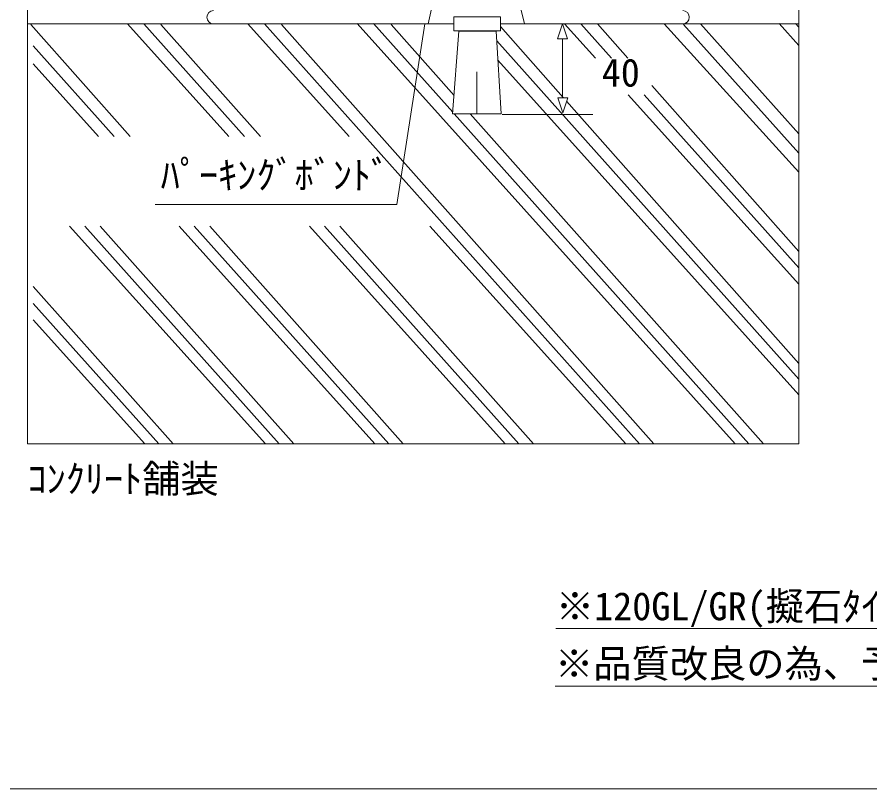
# Model space of a CAD drawing. Units: millimetres, scale not verified. Extents: x -1149 to 1219, y -822 to 858.
# Drawn here: x 264.3 to 710.2, y -821.6 to -417.9 of the extents above; entities that cross this region are included whole.
import ezdxf
from ezdxf.enums import TextEntityAlignment as Align

# ---------------------------------------------------------------- set-up
doc = ezdxf.new("R2010")
doc.units = ezdxf.units.MM
doc.header["$LTSCALE"] = 8
doc.layers.add('0-0', color=7, linetype='Continuous', lineweight=18)
doc.styles.add('ＭＳ ゴシック', font='')
doc.styles.get('ＭＳ ゴシック').set_extended_font_data('MS Gothic')

msp = doc.modelspace()

# ---------------------------------------------------------------- linework, layer by layer
at = {"layer": '0-0'}
for p, q in [((479.179, -421.515), (484.572, -396.54)), ((523.529, -396.525), (529.503, -421.515)), ((363.495, -418.055), (363.495, -418.047)), ((615.746, -418.047), (615.746, -418.055)), ((479.179, -421.515), (269.737, -421.515)), ((271.44, -421.919), (323.42, -480.457)), ((321.982, -421.515), (374.967, -480.457)), ((330.531, -421.515), (383.151, -480.457)), ((339.507, -421.919), (391.487, -480.457)), ((366.955, -421.515), (492.682, -421.515)), ((385, -421.515), (437.988, -480.457)), ((393.556, -421.515), (589.673, -641.198)), ((402.528, -421.919), (597.236, -641.198)), ((442.035, -421.273), (639.737, -641.198)), ((450.588, -421.273), (492.066, -467.734)), ((459.781, -421.919), (492.72, -459.014)), ((462.826, -516.021), (477.552, -421.515)), ((612.286, -421.515), (516.964, -421.515)), ((516.964, -421.515), (673.009, -421.515)), ((516.964, -422.905), (549.761, -459.938)), ((550.512, -421.515), (566.7, -439.502)), ((559.061, -421.515), (575.121, -439.502)), ((567.68, -421.515), (583.591, -439.502)), ((602.684, -421.515), (673.009, -499.086)), ((612.633, -421.75), (673.009, -489.064)), ((621.528, -421.515), (673.009, -479.075)), ((662.701, -421.273), (673.009, -432.8)), ((671.251, -421.273), (673.009, -423.254)), ((501.854, -425.177), (502.039, -425.383)), ((510.384, -425.177), (510.567, -425.383)), ((515.04, -430.394), (673.009, -607.344)), ((549.524, -429.37), (549.524, -460.148)), ((272.647, -432.922), (315.084, -480.457)), ((515.64, -440.512), (673.009, -615.567)), ((272.647, -442.356), (306.899, -480.457)), ((504.645, -446.549), (504.645, -468.266)), ((596.227, -453.788), (673.009, -540.587)), ((583.86, -458.569), (673.009, -557.628)), ((592.145, -458.569), (673.009, -549.137)), ((551.566, -461.976), (673.009, -599.101)), ((492.855, -468.618), (646.925, -641.198)), ((501.248, -468.618), (654.496, -641.198)), ((565.376, -468.904), (517.833, -468.904)), ((462.826, -516.021), (336.508, -516.021)), ((291.768, -527.324), (394.147, -641.198)), ((299.664, -527.324), (401.332, -641.198)), ((307.783, -527.324), (408.898, -641.198)), ((349.031, -527.324), (451.399, -641.198)), ((356.924, -527.324), (458.584, -641.198)), ((365.036, -527.324), (466.151, -641.198)), ((417.098, -527.324), (519.463, -641.198)), ((424.991, -527.324), (526.651, -641.198)), ((433.103, -527.324), (534.218, -641.198)), ((480.12, -527.324), (582.491, -641.198)), ((272.669, -558.785), (345.877, -641.198)), ((272.669, -567.702), (338.311, -641.198)), ((272.669, -576.197), (331.126, -641.198)), ((545.958, -737.764), (1085.55, -737.764)), ((545.55, -767.769), (1085.55, -767.769)), ((-1148.775, -821.592), (1155.225, -821.592))]:
    msp.add_line(p, q, dxfattribs=at)
for points in [[(-1148.775, -821.592), (1219.225, -821.592), (1219.225, 858.408), (-1148.775, 858.408)], [(269.737, -641.198), (673.009, -641.198), (673.009, -141.982), (269.737, -141.982)], [(269.737, -141.982), (269.737, -641.198), (673.009, -641.198), (673.009, -141.982)], [(673.009, -641.198), (673.009, -141.982), (269.737, -141.982), (269.737, -641.198)], [(492.682, -425.177), (492.682, -417.816), (516.964, -417.816), (516.964, -425.177)], [(549.443, -421.517), (546.871, -429.37), (552.012, -429.37)], [(492, -468.618), (495.243, -425.383), (514.744, -425.383), (517.305, -468.618)], [(549.59, -468.001), (547.017, -460.148), (552.166, -460.148)]]:
    msp.add_lwpolyline(points, close=True, dxfattribs=at)
msp.add_lwpolyline([(-1148.775, 794.408), (-1148.775, -821.592), (1155.225, -821.592)], dxfattribs=at)
for centre, start, end in [((366.955, -418.047), 90, 180), ((612.286, -418.047), 0, 90), ((366.955, -418.055), 180, 270), ((612.286, -418.055), 270, 0)]:
    msp.add_arc(centre, 3.46, start, end, dxfattribs=at)

# ---------------------------------------------------------------- texts
at = {"layer": '0-0', "color": 4, "style": 'ＭＳ ゴシック'}
for s, p in [('40', (569.949, -458.719)), ('ﾊﾟｰｷﾝｸﾞﾎﾞﾝﾄﾞ', (339.372, -512.283)), ('ｺﾝｸﾘｰﾄ舗装', (269.738, -671.089)), ('※120GL/GR(擬石ﾀｲﾌﾟ)も同一の寸法になります。', (545.958, -737.764)), ('※品質改良の為、予告なく仕様を変更する場合があります。', (545.55, -767.769))]:
    msp.add_text(s, height=14.66, dxfattribs=at).set_placement(p, align=Align.BOTTOM_LEFT)

doc.saveas('drawing.dxf')
